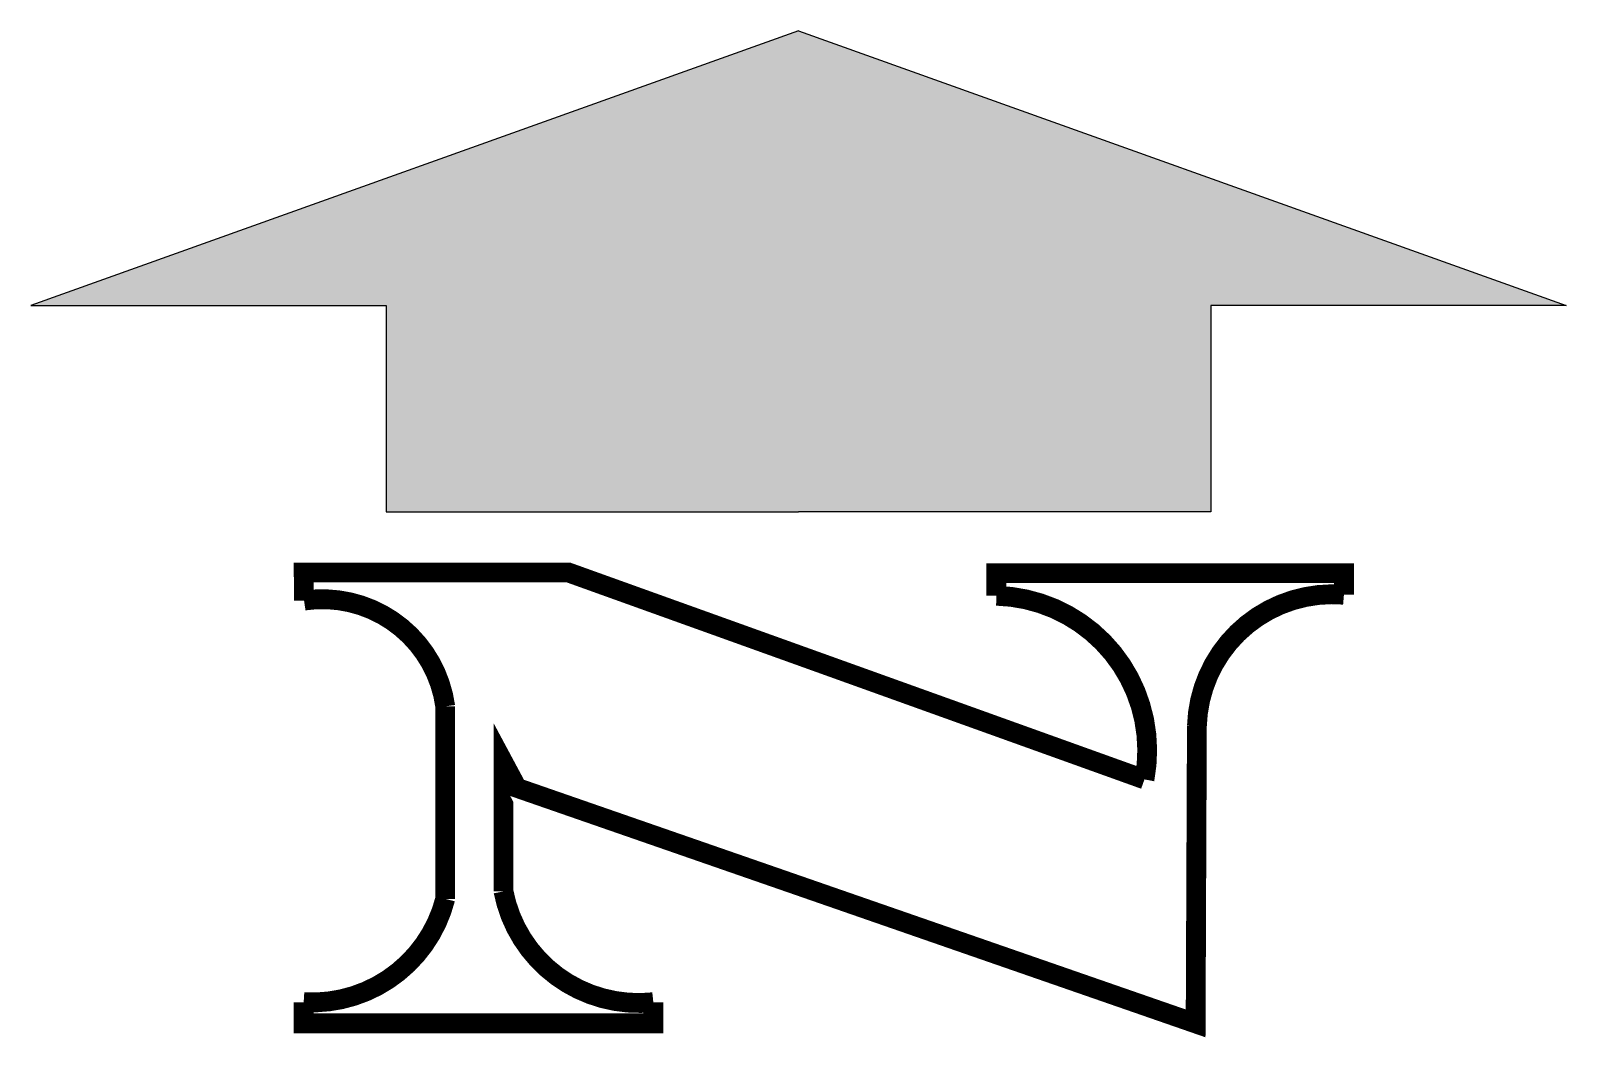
# Model space of a CAD drawing. Header units: metres. Extents: x -13.4 to 13.4, y -9.2 to 8.4.
import ezdxf

# ---------------------------------------------------------------- set-up
doc = ezdxf.new("R2010")
doc.units = ezdxf.units.M

msp = doc.modelspace()

# ---------------------------------------------------------------- linework, layer by layer
for points in [[(0, 8.399), (-13.403, 3.6), (-7.2, 3.6), (-7.2, 0), (0, 0)], [(0, 8.399), (13.403, 3.6), (7.2, 3.6), (7.2, 0), (0, 0)]]:
    msp.add_lwpolyline(points)
msp.add_lwpolyline([(-8.638, -8.931, 0.346, 0.346, 0), (-8.638, -8.561, 0.346, 0.346, 0.359517), (-6.167, -6.757, 0.346, 0.346, 0), (-6.167, -3.396, 0.346, 0.346, 0.41745), (-8.632, -1.549, 0.346, 0.346, 0), (-8.638, -1.06, 0.346, 0.346, 0), (-4.013, -1.06, 0.346, 0.346, 0), (6.04, -4.671, 0.346, 0.346, 0), (6.04, -4.671, 0.346, 0.346, 0.462654), (3.454, -1.465, 0.346, 0.346, 0), (3.454, -1.07, 0.346, 0.346, 0), (9.522, -1.07, 0.346, 0.346, 0), (9.522, -1.447, 0.346, 0.346, 0.430408), (6.955, -3.74, 0.346, 0.346, 0), (6.933, -8.931, 0.346, 0.346, 0), (-4.913, -4.819, 0.346, 0.346, 0), (-5.15, -4.377, 0.346, 0.346, 0), (-5.15, -6.627, 0.346, 0.346, 0.390193), (-2.534, -8.561, 0.346, 0.346, 0), (-2.534, -8.931, 0.346, 0.346, 0)], format="xyseb", close=True)
for points in [[(-13.403, 3.6), (0, 8.399), (-7.2, 3.6), (13.403, 3.6)], [(-7.2, 3.6), (-7.2, 0), (7.2, 3.6), (7.2, 0)]]:
    msp.add_solid(points)

doc.saveas('drawing.dxf')
